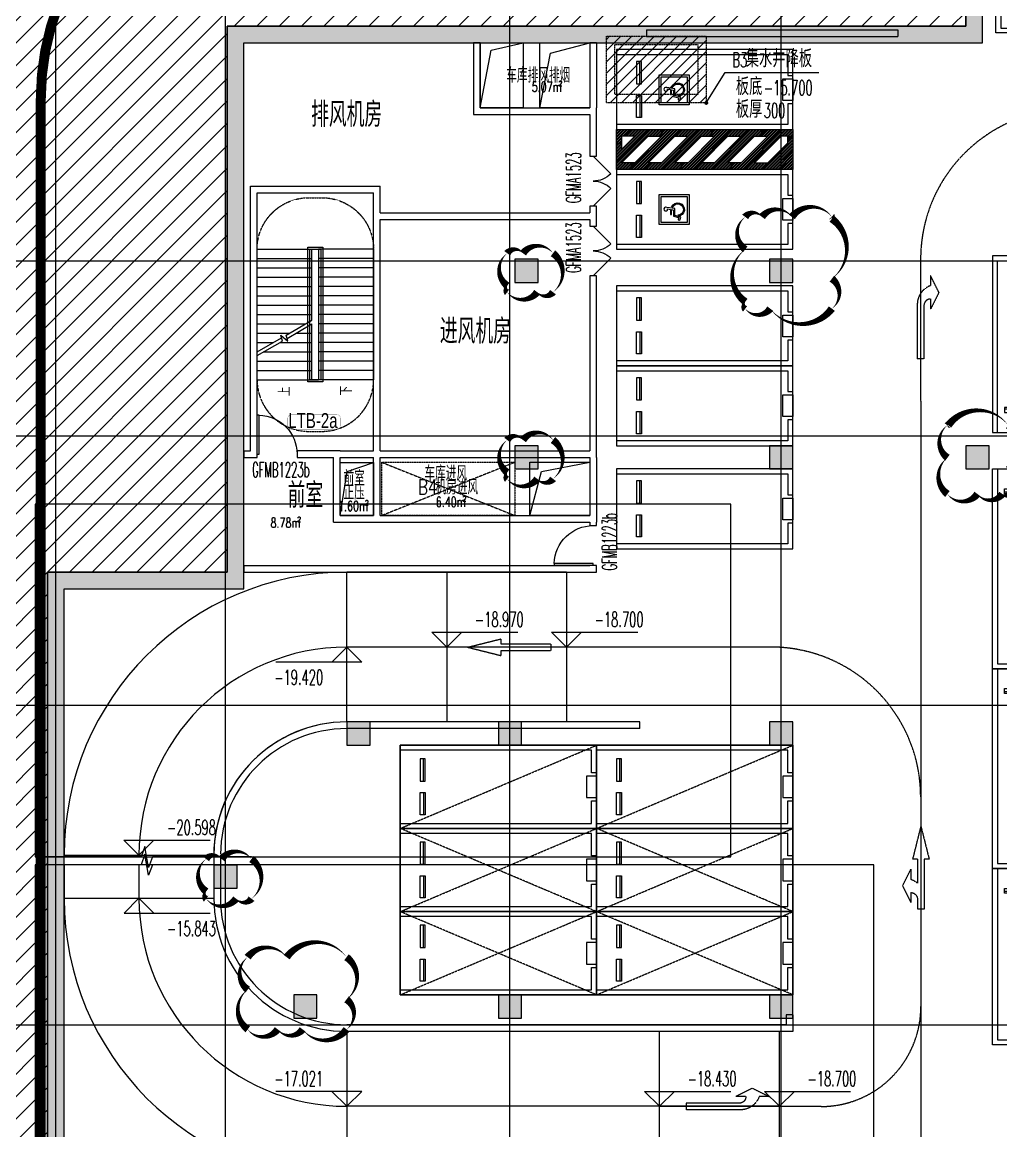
# Model space of a CAD drawing. Extents: x -12047294 to -5625356, y -1456591 to -622873.
# Drawn here: x -5810449 to -5781040, y -697359 to -664048 of the extents above; entities that cross this region are included whole.
import ezdxf
from ezdxf.xclip import XClip

# ---------------------------------------------------------------- set-up
doc = ezdxf.new("R2010")
doc.units = 0
doc.header["$LTSCALE"] = 10
doc.header["$MEASUREMENT"] = 0
doc.header["$XCLIPFRAME"] = 2
for name, pattern in [('__DASH', [0.35, 0.25, -0.1]), ('DASH', [0.35, 0.25, -0.1]), ('DASHDOT', [1, 0.5, -0.25, 0, -0.25]), ('DOTE', [2.42, 2, -0.2, 0.02, -0.2])]:
    doc.linetypes.add(name, pattern=pattern)
for name, color, linetype in [('A-15-PKNG-无障碍车位', 135, 'Continuous'), ('A-15-PKNG-普通车位', 162, 'Continuous'), ('A-15-PKNG-机械车位', 136, 'Continuous'), ('A-COLUMN', 10, 'Continuous'), ('A-COLUMNH', 252, 'Continuous'), ('A-DIMLEAD', 130, 'Continuous'), ('A-DIMSYMB', 3, 'Continuous'), ('A-DOORWIN', 151, 'Continuous'), ('A-HOLE', 30, 'Continuous'), ('A-Hole-up', 40, 'DASH'), ('A-STAIRS', 150, 'Continuous'), ('A-TEXTDOOR', 181, 'Continuous'), ('A-TextNum', 211, 'Continuous'), ('A-TextRoom', 7, 'Continuous'), ('A-TEXTROOM-AREA', 33, 'Continuous'), ('A-TEXTROOM-报建', 210, 'Continuous'), ('A-TK', 7, 'Continuous'), ('A-WALL', 2, 'Continuous'), ('A-吊板', 73, 'DASH'), ('A-车行线', 144, 'DASH'), ('A用地红线', 10, 'Continuous'), ('DIM_ELEV', 3, 'Continuous'), ('DOTE', 9, 'DOTE'), ('PUB_HATCH', 252, 'Continuous'), ('PUB_TEXT', 7, 'Continuous'), ('STAIR', 5, 'Continuous'), ('WALL-外', 1, 'Continuous')]:
    doc.layers.add(name, color=color, linetype=linetype)
doc.layers.add('A-本次修改', color=6, linetype='Continuous', plot=False)
doc.styles.add('_TCH_DIM', font='tjromans.shx', dxfattribs={"width": 0.8, "bigfont": 'tjhztxt.shx'})
doc.styles.add('_TCH_SPACE', font='tjromans.shx', dxfattribs={"height": 5, "bigfont": 'tjhztxt.shx'})
doc.styles.add('_TCH_WINDOW', font='tjromans.shx', dxfattribs={"width": 0.7, "height": 3.5, "bigfont": 'tjhztxt.shx'})
doc.styles.add('房间功能', font='tjromand.shx', dxfattribs={"width": 0.75, "bigfont": 'tjhts.shx'})
doc.styles.add('注解汉字', font='tjromans.shx', dxfattribs={"width": 0.75, "bigfont": 'tjhztxt.shx'})

# ---------------------------------------------------------------- blocks, each defined once
blk = doc.blocks.new('car-0')
for p, q in [((0, -5300, -100), (0, 0, -100)), ((0, 0, -100), (2400, 0, -100)), ((2400, 0, -100), (2400, -5300, -100)), ((150, 0, -100), (150, -5150, -100)), ((2250, -5150, -100), (2250, 0, -100)), ((360, -750, -100), (360, -600, -100)), ((360, -600, -100), (1025, -600, -100)), ((1025, -600, -100), (1025, -750, -100)), ((2041, -600, -100), (1376, -600, -100)), ((1376, -600, -100), (1376, -750, -100)), ((2041, -750, -100), (2041, -600, -100)), ((1025, -700, -100), (360, -700, -100)), ((1025, -750, -100), (360, -750, -100)), ((1376, -700, -100), (2041, -700, -100)), ((1376, -750, -100), (2041, -750, -100)), ((2400, -5300, -100), (0, -5300, -100)), ((150, -5150, -100), (775, -5150, -100)), ((775, -5150, -100), (775, -5300, -100)), ((875, -5000, -100), (875, -5300, -100)), ((1525, -5000, -100), (875, -5000, -100)), ((875, -5300, -100), (1525, -5300, -100)), ((1525, -5300, -100), (1525, -5000, -100)), ((1625, -5300, -100), (1625, -5150, -100)), ((1625, -5150, -100), (2250, -5150, -100))]:
    blk.add_line(p, q)
blk = doc.blocks.new('car-1')
at = {"layer": 'A-15-PKNG-普通车位'}
for p, q in [((5600, -1075, 0), (5600, -410, 0)), ((5600, -1425, 0), (5600, -2090, 0))]:
    blk.add_line(p, q, dxfattribs=at)
at = {"layer": 'A-15-PKNG-普通车位', "extrusion": (-7.83802e-08, 5e-16, 1)}
blk.add_lwpolyline([(6300, -2450), (300, -2450), (300, -50), (6300, -50)], close=True, dxfattribs=at)
at = {"layer": 'A-15-PKNG-普通车位', "extrusion": (-7.83802e-08, 5e-16, 1), "elevation": 0}
for points in [[(6300, -200), (450, -200), (450, -825), (300, -825)], [(300, -1675), (450, -1675), (450, -2300), (6300, -2300)]]:
    blk.add_lwpolyline(points, dxfattribs=at)
for points in [[(5550, -410), (5700, -410), (5700, -1075), (5550, -1075)], [(600, -925), (300, -925), (300, -1575), (600, -1575)], [(5550, -2090), (5700, -2090), (5700, -1425), (5550, -1425)]]:
    blk.add_lwpolyline(points, close=True, dxfattribs=at)
blk = doc.blocks.new('二层机械车库')
at = {"layer": 'A-15-PKNG-机械车位'}
for p, q in [((0, -100), (0, -7600)), ((0, -100), (5900, -100)), ((0, -2600), (0, -100)), ((5900, -100), (0, -100)), ((5750, -250), (0, -250)), ((5750, -925), (5750, -250)), ((5900, -100), (5900, -2600)), ((5900, -7600), (5900, -100)), ((750, -510), (600, -510)), ((600, -510), (600, -1175)), ((700, -1175), (700, -510)), ((750, -1175), (750, -510)), ((5900, -925), (5750, -925)), ((600, -1175), (750, -1175)), ((5900, -1025), (5600, -1025)), ((5600, -1025), (5600, -1675)), ((5900, -1675), (5900, -1025)), ((600, -2190), (600, -1525)), ((600, -1525), (750, -1525)), ((700, -1525), (700, -2190)), ((750, -1525), (750, -2190)), ((5600, -1675), (5900, -1675)), ((5750, -2450), (5750, -1775)), ((5750, -1775), (5900, -1775)), ((750, -2190), (600, -2190)), ((0, -2450), (5750, -2450)), ((0, -2600), (5900, -2600)), ((0, -5100), (0, -2600)), ((5900, -2600), (0, -2600)), ((5900, -2600), (5900, -5100)), ((5750, -2750), (0, -2750)), ((5750, -3425), (5750, -2750)), ((750, -3010), (600, -3010)), ((600, -3010), (600, -3675)), ((700, -3675), (700, -3010)), ((750, -3675), (750, -3010)), ((5900, -3525), (5600, -3525)), ((5600, -3525), (5600, -4175)), ((5900, -3425), (5750, -3425)), ((5900, -4175), (5900, -3525)), ((600, -3675), (750, -3675)), ((600, -4690), (600, -4025)), ((600, -4025), (750, -4025)), ((700, -4025), (700, -4690)), ((750, -4025), (750, -4690)), ((5600, -4175), (5900, -4175)), ((5750, -4950), (5750, -4275)), ((5750, -4275), (5900, -4275)), ((0, -4950), (5750, -4950)), ((750, -4690), (600, -4690)), ((0, -5100), (5900, -5100)), ((0, -7600), (0, -5100)), ((5900, -5100), (0, -5100)), ((5750, -5250), (0, -5250)), ((5750, -5925), (5750, -5250)), ((5900, -5100), (5900, -7600)), ((750, -5510), (600, -5510)), ((600, -5510), (600, -6175)), ((700, -6175), (700, -5510)), ((750, -6175), (750, -5510)), ((5900, -5925), (5750, -5925)), ((600, -6175), (750, -6175)), ((5900, -6025), (5600, -6025)), ((5600, -6025), (5600, -6675)), ((5900, -6675), (5900, -6025)), ((600, -7190), (600, -6525)), ((600, -6525), (750, -6525)), ((700, -6525), (700, -7190)), ((750, -6525), (750, -7190)), ((5600, -6675), (5900, -6675)), ((5750, -7450), (5750, -6775)), ((5750, -6775), (5900, -6775)), ((750, -7190), (600, -7190)), ((0, -7450), (5750, -7450)), ((0, -7600), (5900, -7600)), ((5900, -7600), (0, -7600))]:
    blk.add_line(p, q, dxfattribs=at)
at = {"layer": 'A-15-PKNG-机械车位', "linetype": 'DASH'}
for p, q in [((0, -2600), (5900, -100)), ((0, -5100), (5900, -2600)), ((5900, -5100), (0, -2600)), ((0, -7600), (5900, -5100)), ((5900, -7600), (0, -5100))]:
    blk.add_line(p, q, dxfattribs=at)
blk = doc.blocks.new('fDADQDQ4E545@#@#$$55')
at = {"layer": 'A-15-PKNG-无障碍车位'}
h = blk.add_hatch(dxfattribs=at)
h.set_pattern_fill('ANSI31', color=256, scale=500, angle=90, style=0)
h.set_pattern_definition([(135, (3958492.46, 760919.04), (-44.1941738, -44.1941738), [])])
h.paths.add_polyline_path([(-230052, 31250), (-231252, 31250), (-231252, 36550), (-230052, 36550)])
h.paths.add_polyline_path([(-230852, 36400), (-231052, 36400), (-231052, 36200), (-230252, 35400), (-230252, 35800)], flags=16)
h.paths.add_polyline_path([(-231052, 35800), (-231052, 35400), (-230252, 34600), (-230252, 35000)], flags=16)
h.paths.add_polyline_path([(-231052, 35000), (-231052, 34600), (-230252, 33800), (-230252, 34200)], flags=16)
h.paths.add_polyline_path([(-231052, 34200), (-231052, 33800), (-230252, 33000), (-230252, 33400)], flags=16)
h.paths.add_polyline_path([(-231052, 33400), (-231052, 33000), (-230252, 32200), (-230252, 32600)], flags=16)
h.paths.add_polyline_path([(-231052, 32600), (-231052, 32200), (-230252, 31400), (-230252, 31800)], flags=16)
h.paths.add_polyline_path([(-231052, 31800), (-231052, 31400), (-230652, 31400)], flags=16)
for p, q in [((-232898, 32535, -161), (-232898, 33435, -161)), ((-232898, 33435, -161), (-231998, 33435, -161)), ((-232838, 32595, -161), (-232838, 33375, -161)), ((-232838, 33375, -161), (-232058, 33375, -161)), ((-232058, 33375, -161), (-232058, 32595, -161)), ((-231998, 33435, -161), (-231998, 32535, -161)), ((-231998, 32535, -161), (-232898, 32535, -161)), ((-232058, 32595, -161), (-232838, 32595, -161)), ((-232627, 31950, -161), (-233292, 31950, -161)), ((-232277, 31950, -161), (-231612, 31950, -161))]:
    blk.add_line(p, q, dxfattribs=at)
at = {"layer": 'A-15-PKNG-无障碍车位', "elevation": -161}
for points in [[(-231252, 31250), (-231252, 36550), (-233652, 36550), (-233652, 31250)], [(-232777, 36250), (-232777, 36550), (-232127, 36550), (-232127, 36250)], [(-231252, 31250), (-231252, 36550), (-230052, 36550), (-230052, 31250)], [(-230252, 35400), (-230252, 35800), (-230852, 36400), (-231052, 36400), (-231052, 36200)], [(-231052, 35400), (-231052, 35800), (-230252, 35000), (-230252, 34600)], [(-231052, 34600), (-231052, 35000), (-230252, 34200), (-230252, 33800)], [(-231052, 33800), (-231052, 34200), (-230252, 33400), (-230252, 33000)], [(-231052, 33000), (-231052, 33400), (-230252, 32600), (-230252, 32200)], [(-231052, 32200), (-231052, 32600), (-230252, 31800), (-230252, 31400)], [(-233292, 32000), (-233292, 31850), (-232627, 31850), (-232627, 32000)], [(-231612, 32000), (-231612, 31850), (-232277, 31850), (-232277, 32000)], [(-231052, 31400), (-230652, 31400), (-231052, 31800)]]:
    blk.add_lwpolyline(points, close=True, dxfattribs=at)
for points in [[(-233502, 31250), (-233502, 36400), (-232877, 36400), (-232877, 36550)], [(-232027, 36550), (-232027, 36400), (-231402, 36400), (-231402, 31250)]]:
    blk.add_lwpolyline(points, dxfattribs=at)
for points in [[(-232532, 32907, -1.80081), (-232247, 33095, 1)], [(-232508, 32928, -1.909264), (-232276, 33090, 1)], [(-232510, 32761, 4.585953), (-232470, 32787), (-232452, 32875), (-232302, 32875), (-232302, 32904), (-232446, 32904), (-232433, 32963), (-232246, 32963), (-232208, 33114), (-232141, 33099), (-232126, 33158), (-232221, 33187), (-232273, 33002), (-232477, 33002), (-232510, 32761)]]:
    blk.add_lwpolyline(points, format="xyb", dxfattribs=at)
blk = doc.blocks.new('DIS_SYB')
for points in [[(-89, 469, -4.585953), (-31, 433), (-5, 306), (209, 306), (209, 265), (3, 265), (21, 181), (289, 181), (343, -35), (438, -14), (459, -97), (324, -139), (250, 125), (-42, 125), (-89, 469)], [(-120, 261, 1.80081), (287, -8, -1)], [(-87, 231, 1.909264), (246, 0, -1)]]:
    blk.add_lwpolyline(points, format="xyb")
blk = doc.blocks.new('Adaswqeq#$#q%%#$')
at = {"layer": 'A-15-PKNG-无障碍车位'}
h = blk.add_hatch(dxfattribs=at)
h.set_pattern_fill('ANSI31', color=256, scale=500, angle=90, style=0)
h.set_pattern_definition([(135, (3969305.96, 760919.04), (-44.1941738, -44.1941738), [])])
h.paths.add_polyline_path([(-219239, 31250), (-220439, 31250), (-220439, 36550), (-219239, 36550)])
h.paths.add_polyline_path([(-220039, 36400), (-220239, 36400), (-220239, 36200), (-219439, 35400), (-219439, 35800)], flags=16)
h.paths.add_polyline_path([(-220239, 35800), (-220239, 35400), (-219439, 34600), (-219439, 35000)], flags=16)
h.paths.add_polyline_path([(-220239, 35000), (-220239, 34600), (-219439, 33800), (-219439, 34200)], flags=16)
h.paths.add_polyline_path([(-220239, 34200), (-220239, 33800), (-219439, 33000), (-219439, 33400)], flags=16)
h.paths.add_polyline_path([(-220239, 33400), (-220239, 33000), (-219439, 32200), (-219439, 32600)], flags=16)
h.paths.add_polyline_path([(-220239, 32600), (-220239, 32200), (-219439, 31400), (-219439, 31800)], flags=16)
h.paths.add_polyline_path([(-220239, 31800), (-220239, 31400), (-219839, 31400)], flags=16)
for p, q in [((-218214, 31950, -161), (-218879, 31950, -161)), ((-217863, 31950, -161), (-217198, 31950, -161))]:
    blk.add_line(p, q, dxfattribs=at)
at = {"layer": 'A-15-PKNG-无障碍车位', "elevation": -161}
for points in [[(-220439, 31250), (-220439, 36550), (-219239, 36550), (-219239, 31250)], [(-219439, 35400), (-219439, 35800), (-220039, 36400), (-220239, 36400), (-220239, 36200)], [(-216839, 31250), (-216839, 36550), (-219239, 36550), (-219239, 31250)], [(-218364, 36250), (-218364, 36550), (-217714, 36550), (-217714, 36250)], [(-220239, 35400), (-220239, 35800), (-219439, 35000), (-219439, 34600)], [(-220239, 34600), (-220239, 35000), (-219439, 34200), (-219439, 33800)], [(-220239, 33800), (-220239, 34200), (-219439, 33400), (-219439, 33000)], [(-220239, 33000), (-220239, 33400), (-219439, 32600), (-219439, 32200)], [(-217584, 33435), (-217584, 32535), (-218484, 32535), (-218484, 33435)], [(-217644, 33375), (-217644, 32595), (-218424, 32595), (-218424, 33375)], [(-220239, 32200), (-220239, 32600), (-219439, 31800), (-219439, 31400)], [(-218879, 32000), (-218879, 31850), (-218214, 31850), (-218214, 32000)], [(-217198, 32000), (-217198, 31850), (-217863, 31850), (-217863, 32000)], [(-220239, 31400), (-219839, 31400), (-220239, 31800)]]:
    blk.add_lwpolyline(points, close=True, dxfattribs=at)
for points in [[(-219089, 31250), (-219089, 36400), (-218464, 36400), (-218464, 36550)], [(-217614, 36550), (-217614, 36400), (-216989, 36400), (-216989, 31250)]]:
    blk.add_lwpolyline(points, dxfattribs=at)
at = {"layer": 'A-15-PKNG-无障碍车位', "extrusion": (0, 0, -1), "xscale": 0.7, "yscale": 0.7, "zscale": -0.6999999999999998, "rotation": 179.9999999998423}
blk.add_blockref('DIS_SYB', (218034, 33090, 161), dxfattribs=at)
blk = doc.blocks.new('dFASDWA$Wfdf3')
at = {"layer": 'A-15-PKNG-无障碍车位', "rotation": 270}
for name, p in [('fDADQDQ4E545@#@#$$55', (2063861, -163152, 161)), ('Adaswqeq#$#q%%#$', (2063861, -152339, 161))]:
    blk.add_blockref(name, p, dxfattribs=at)
at = {"layer": 'A-15-PKNG-普通车位'}
for p in [(2106511, 76300, 100), (2106411, 45900, 100)]:
    blk.add_blockref('car-0', p, dxfattribs=at)
at = {"layer": 'A-15-PKNG-普通车位', "xscale": -1}
for p, rotation in [((2106411, 59000, 100), 180), ((2095111, 63400, 100), 90), ((2095111, 61000, 100), 90), ((2095111, 57900, 100), 90)]:
    blk.add_blockref('car-0', p, dxfattribs=dict(at, rotation=rotation))
at = {"layer": 'A-15-PKNG-普通车位', "rotation": 90}
for p in [(2106361, 51600, 0), (2106361, 45600, 0)]:
    blk.add_blockref('car-1', p, dxfattribs=at)
at = {"layer": 'A-15-PKNG-机械车位'}
for p in [(2088611, 49700), (2094511, 49700)]:
    blk.add_blockref('二层机械车库', p, dxfattribs=at)
blk = doc.blocks.new('retretw')
at = {"layer": 'A-STAIRS', "color": 253, "linetype": '__DASH', "elevation": -100}
blk.add_lwpolyline([(1658219, -156098), (1658669, -156098)], dxfattribs=at)
at = {"layer": 'A-STAIRS', "color": 253, "linetype": '__DASH'}
for centre, start, end in [((1658244, -154548, -100), 180, 270.0002), ((1658644, -154548, -100), 269.9998, 0)]:
    blk.add_arc(centre, 1550, start, end, dxfattribs=at)
blk = doc.blocks.new('A$C116F1000')
at = {"layer": 'A-DIMSYMB'}
for points in [[(-4060, 755, 0, 0, 0), (-3100, 755, 80, 0, 0), (-2800, 755, 0, 0, 0)], [(-4060, -1095, 0, 0, 0), (800, -1095, 0, 0, 0), (800, 755, 0, 0, 0), (-2220, 755, 80, 0, 0), (-2520, 755, 0, 0, 0)]]:
    blk.add_lwpolyline(points, format="xyseb", dxfattribs=at)
at = {"layer": 'A-STAIRS'}
for p, q in [((-3920, 1580), (-3194, 1580)), ((-3920, 1580), (-3920, -70)), ((-3640, 1580), (-3640, -70)), ((-3360, 1580), (-3360, -70)), ((-3194, 1580), (-2755, 819)), ((-3080, 1382), (-3080, -70)), ((-3079, 1580), (0, 1580)), ((-3079, 1580), (-2655, 846)), ((-2800, 1580), (-2800, 1097)), ((-2520, 1580), (-2520, 613)), ((-2240, 1580), (-2240, 128)), ((-1960, 1580), (-1960, -70)), ((-1680, 1580), (-1680, -70)), ((-1400, 1580), (-1400, -70)), ((-1120, 1580), (-1120, -70)), ((-840, 1580), (-840, -70)), ((-560, 1580), (-560, -70)), ((-280, 1580), (-280, -70)), ((0, 1580), (0, -70)), ((-2800, 897), (-2800, -70)), ((-2755, 819), (-2583, 866)), ((-2583, 866), (-2755, 660)), ((-2755, 660), (-2575, 708)), ((-2675, 681), (-2241, -70)), ((-2575, 708), (-2126, -70)), ((-2520, 413), (-2520, -70)), ((-3980, -400), (-3980, 60)), ((-3980, 60), (60, 60)), ((-3920, -340), (-3920, 0)), ((-3920, 0), (0, 0)), ((0, 0), (0, -340)), ((60, 60), (60, -400)), ((-3920, -70), (-3920, -270)), ((-3920, -70), (-2241, -70)), ((0, -270), (-3920, -270)), ((-3920, -1920), (-3920, -270)), ((-3640, -1920), (-3640, -270)), ((-3360, -1920), (-3360, -270)), ((-3080, -1920), (-3080, -270)), ((-2800, -1920), (-2800, -270)), ((-2520, -1920), (-2520, -270)), ((-2240, -1920), (-2240, -270)), ((-2126, -70), (0, -70)), ((-1960, -1920), (-1960, -270)), ((-1680, -1920), (-1680, -270)), ((-1400, -1920), (-1400, -270)), ((-1120, -1920), (-1120, -270)), ((-840, -1920), (-840, -270)), ((-560, -1920), (-560, -270)), ((-280, -1920), (-280, -270)), ((0, -1920), (0, -270)), ((60, -400), (-3980, -400)), ((0, -340), (-3920, -340)), ((0, -1920), (-3920, -1920))]:
    blk.add_line(p, q, dxfattribs=at)
at = {"layer": 'A-STAIRS', "rotation": 269.9999999972424}
blk.add_blockref('retretw', (150628, 1658274, 100), dxfattribs=at)
at = {"layer": 'A-STAIRS', "xscale": -1, "rotation": 90.00000000275763}
blk.add_blockref('retretw', (-154548, 1658274, 100), dxfattribs=at)
at = {"layer": 'A-TK', "style": '_TCH_DIM', "width": 0.8}
for s, p in [('上', (-4414, 580)), ('下', (-4392, -1270))]:
    blk.add_text(s, height=350, dxfattribs=at).set_placement(p)
blk = doc.blocks.new('fdfADQW$#fdF3R')
at = {"layer": 'A-COLUMNH'}
for points in [[(10143156, -2079809), (10143656, -2080309), (10143656, -2074709), (10143156, -2074209)], [(10120957, -2096209), (10121457, -2096709), (10121457, -2080309), (10120957, -2079809)], [(10120957, -2079809), (10121457, -2080309), (10143656, -2080309), (10143156, -2079809)], [(10115557, -2096209), (10116057, -2096709), (10121457, -2096709), (10120957, -2096209)]]:
    blk.add_hatch(color=256, dxfattribs=at).paths.add_polyline_path(points)
at = {"layer": 'PUB_HATCH'}
blk.add_hatch(color=256, dxfattribs=at).paths.add_polyline_path([(10115557, -2149009), (10116057, -2149009), (10116057, -2096709), (10115557, -2096209)])
at = {"layer": 'WALL-外'}
for p, q in [((10143156, -2079809), (10143156, -2074209)), ((10143656, -2080309), (10143656, -2074709)), ((10120957, -2096209), (10120957, -2079809)), ((10120957, -2079809), (10143156, -2079809)), ((10121457, -2096709), (10121457, -2080309)), ((10121457, -2080309), (10143656, -2080309)), ((10115557, -2149009), (10115557, -2096209)), ((10115557, -2096209), (10120957, -2096209)), ((10116057, -2149009), (10116057, -2096709)), ((10116057, -2096709), (10121457, -2096709))]:
    blk.add_line(p, q, dxfattribs=at)
blk = doc.blocks.new('fdfqr#qrfdf#$@##$44')
at = {"layer": 'DIM_ELEV'}
for p, q in [((1800624, -337412), (1800174, -336962)), ((1800174, -336962), (1802763, -336962)), ((1800624, -337412), (1801074, -336962)), ((1804224, -337412), (1803774, -336962)), ((1803774, -336962), (1806363, -336962)), ((1804224, -337412), (1804674, -336962)), ((1798623, -337413), (1798173, -337863)), ((1798623, -337413), (1799073, -337863)), ((1799073, -337863), (1796484, -337863)), ((1792374, -343663), (1791924, -343213)), ((1791924, -343213), (1794513, -343213)), ((1792374, -343663), (1792824, -343213)), ((1792374, -344962), (1791924, -345412)), ((1792374, -344962), (1792824, -345412)), ((1791924, -345412), (1794513, -345412)), ((1799073, -350762), (1796484, -350762)), ((1798623, -351212), (1798173, -350762)), ((1798623, -351212), (1799073, -350762)), ((1808019, -351212), (1807569, -350762)), ((1807569, -350762), (1810158, -350762)), ((1808019, -351212), (1808469, -350762)), ((1811619, -351212), (1811169, -350762)), ((1811169, -350762), (1813758, -350762)), ((1811619, -351212), (1812069, -350762))]:
    blk.add_line(p, q, dxfattribs=at)
at = {"layer": 'STAIR', "color": 6}
for p, q in [((1804223, -335162), (1798623, -335163)), ((1798623, -339663, 0), (1798623, -335163)), ((1800623, -335162), (1800624, -339662)), ((1804223, -335162), (1804224, -339662)), ((1804224, -337412), (1798623, -337413)), ((1804224, -339662), (1798623, -339663)), ((1790124, -343663), (1790124, -344962)), ((1790124, -343663, 0), (1794624, -343663, 0)), ((1792374, -343663), (1792374, -344962)), ((1794624, -343663), (1794624, -344962)), ((1790124, -344962, 0), (1794624, -344962, 0)), ((1798623, -348962, 0), (1798623, -353462, 0)), ((1811619, -348962, 0), (1798623, -348962, 0)), ((1808018, -353462, 0), (1808019, -348962, 0)), ((1811618, -353462, 0), (1811619, -348962, 0)), ((1811619, -351212, 0), (1798623, -351212, 0)), ((1811618, -353462, 0), (1798623, -353462, 0))]:
    blk.add_line(p, q, dxfattribs=at)
for centre, radius, start, end in [((1798624, -343663, 0), 8500, 90.0013, 180.0013), ((1798624, -343663, 0), 6250, 90.0013, 180.0013), ((1798624, -343663, 0), 4000, 90.0013, 180.0013), ((1798624, -344962, 0), 8500, 179.9987, 269.9987), ((1798624, -344962, 0), 6250, 179.9987, 269.9987), ((1798624, -344962, 0), 4000, 179.9987, 269.9987)]:
    blk.add_arc(centre, radius, start, end, dxfattribs=at)
at = {"layer": 'PUB_TEXT', "style": '_TCH_DIM', "width": 0.564706}
for s, p in [('-14.170', (1801467, -336805)), ('-13.900', (1805067, -336805)), ('-14.470', (1796439, -338545)), ('-15.648', (1793217, -343055)), ('-15.843', (1793217, -346095)), ('-17.021', (1796439, -350605)), ('-18.430', (1808862, -350605)), ('-18.700', (1812462, -350605))]:
    blk.add_text(s, height=446.2, dxfattribs=at).set_placement(p)
blk = doc.blocks.new('fsafsadffffffffff4W6')
at = {"layer": 'DIM_ELEV'}
for p, q in [((-5333243, -682824), (-5333693, -682374)), ((-5333693, -682374), (-5331104, -682374)), ((-5333243, -682824), (-5332793, -682374)), ((-5329643, -682823), (-5330093, -682373)), ((-5330093, -682373), (-5327504, -682373)), ((-5329643, -682823), (-5329193, -682373)), ((-5336243, -682824), (-5336693, -683274)), ((-5336243, -682824), (-5335793, -683274)), ((-5335793, -683274), (-5338382, -683274)), ((-5342493, -689074), (-5342943, -688624)), ((-5342943, -688624), (-5340354, -688624)), ((-5342493, -689074), (-5342043, -688624)), ((-5342493, -690374), (-5342943, -690824)), ((-5342493, -690374), (-5342043, -690824)), ((-5342943, -690824), (-5340354, -690824)), ((-5335793, -696174), (-5338382, -696174)), ((-5336243, -696624), (-5336693, -696174)), ((-5336243, -696624), (-5335793, -696174)), ((-5333853, -696624), (-5334303, -696174)), ((-5334303, -696174), (-5331714, -696174)), ((-5333853, -696624), (-5333403, -696174)), ((-5330253, -696624), (-5330703, -696174)), ((-5330703, -696174), (-5328114, -696174)), ((-5330253, -696624), (-5329803, -696174))]:
    blk.add_line(p, q, dxfattribs=at)
at = {"layer": 'STAIR', "color": 6}
for p, q in [((-5329643, -680574, 0), (-5336243, -680574, 0)), ((-5336243, -685074, 0), (-5336243, -680574, 0)), ((-5333243, -680574, 0), (-5333243, -685074, 0)), ((-5329643, -680574, 0), (-5329643, -685074, 0)), ((-5329643, -682824, 0), (-5336243, -682824, 0)), ((-5329643, -685074, 0), (-5336243, -685074, 0)), ((-5344743, -689074, 0), (-5344743, -690374, 0)), ((-5344743, -689074, 0), (-5340243, -689074, 0)), ((-5342493, -689074, 0), (-5342493, -690374, 0)), ((-5340243, -689074, 0), (-5340243, -690374, 0)), ((-5344743, -690374, 0), (-5340243, -690374, 0)), ((-5344743, -690374, 0), (-5340243, -690374, 0)), ((-5330253, -694374, 0), (-5336243, -694374, 0)), ((-5336243, -694374, 0), (-5336243, -698874, 0)), ((-5333853, -698874, 0), (-5333853, -694374, 0)), ((-5330253, -698874, 0), (-5330253, -694374, 0)), ((-5330253, -696624, 0), (-5336243, -696624, 0)), ((-5330253, -698874, 0), (-5336243, -698874, 0))]:
    blk.add_line(p, q, dxfattribs=at)
for centre, radius, start, end in [((-5336243, -689074, 0), 8500, 90.0013, 180.0013), ((-5336243, -689074, 0), 6250, 90.0013, 180.0013), ((-5336243, -689074, 0), 4000, 90.0013, 180.0013), ((-5336243, -690374, 0), 8500, 179.9987, 269.9987), ((-5336243, -690374, 0), 6250, 179.9987, 269.9987), ((-5336243, -690374, 0), 4000, 179.9987, 269.9987)]:
    blk.add_arc(centre, radius, start, end, dxfattribs=at)
at = {"layer": 'PUB_TEXT', "style": '_TCH_DIM', "width": 0.564706}
for s, p in [('-18.970', (-5332399, -682216)), ('-18.700', (-5328799, -682216)), ('-19.420', (-5338427, -683956)), ('-20.598', (-5341649, -688466)), ('-20.793', (-5341649, -691506)), ('-21.972', (-5338427, -696016)), ('-22.330', (-5333009, -696016)), ('-22.600', (-5329409, -696017))]:
    blk.add_text(s, height=446.2, dxfattribs=at).set_placement(p)
blk = doc.blocks.new('A$C55541BB0')
at = {"layer": 'A-车行线', "ltscale": 2}
for p, q in [((667, 4167), (667, 3667)), ((667, 3000), (667, 2500)), ((0, 2724), (0, 0)), ((333, 2667), (333, 0)), ((333, 0), (0, 0))]:
    blk.add_line(p, q, dxfattribs=at)
for points in [[(1083, 3333), (667, 4167)], [(1083, 3333), (667, 2500)]]:
    blk.add_lwpolyline(points, dxfattribs=at)
for centre, radius, start in [((1000, 2724), 1000, 109.4712), ((667, 2667), 333, 90)]:
    blk.add_arc(centre, radius, start, 180, dxfattribs=at)
blk = doc.blocks.new('A$C08C4793D')
at = {"layer": 'A-车行线', "ltscale": 2}
for p, q in [((0, 2500), (250, 2500)), ((250, 2500), (250, 0)), ((583, 2500), (833, 2500)), ((583, 2500), (583, 0)), ((250, 0), (583, 0))]:
    blk.add_line(p, q, dxfattribs=at)
for points in [[(417, 4167), (0, 2500)], [(417, 4167), (833, 2500)]]:
    blk.add_lwpolyline(points, dxfattribs=at)
blk = doc.blocks.new('A$C6AFA6792')
at = {"layer": 'A-车行线', "ltscale": 2}
for p, q in [((0, 2500), (250, 2500)), ((250, 2500), (250, 0)), ((583, 2500), (833, 2500)), ((583, 2500), (583, 1303)), ((917, 2000), (917, 1500)), ((917, 833), (917, 333)), ((583, 500), (583, 0)), ((250, 0), (583, 0))]:
    blk.add_line(p, q, dxfattribs=at)
for points in [[(417, 4167), (0, 2500)], [(417, 4167), (833, 2500)], [(1333, 1167), (917, 2000)], [(1333, 1167), (917, 333)]]:
    blk.add_lwpolyline(points, dxfattribs=at)
for centre, radius, start, end in [((1250, 557), 1000, 109.4712, 131.8103), ((917, 500), 333, 90, 180)]:
    blk.add_arc(centre, radius, start, end, dxfattribs=at)
blk = doc.blocks.new('dASDASEWQ%$555443')
at = {"layer": 'A-车行线', "ltscale": 5}
for p, q in [((2374437, 64204), (2374457, 9749)), ((2369939, 52549, 0), (2360198, 52550, 0)), ((2371445, 38745), (2366593, 38745))]:
    blk.add_line(p, q, dxfattribs=at)
for centre, radius, start, end in [((2378937, 64204), 4500, 90, 180), ((2369939, 48049, 0), 4500, 359.9738, 90), ((2371445, 41745, 0), 3000, 269.9994, 0.0217)]:
    blk.add_arc(centre, radius, start, end, dxfattribs=at)
at = {"layer": 'A-车行线', "extrusion": (0, 0, -1)}
for name, p, xscale, yscale, zscale, rotation in [('A$C55541BB0', (-2374337, 61208), -0.6000051700102639, 0.6000051700102635, -0.6000051700102639, 359.9999999999999), ('A$C08C4793D', (-2363325, 52795, 0), 0.6000060000660608, 0.6000060000660608, -0.6000060000660608, 270), ('A$C55541BB0', (-2367387, 38645), 0.6000051700102623, 0.6000051700102623, -0.6000051700102623, 90)]:
    blk.add_blockref(name, p, dxfattribs=dict(at, xscale=xscale, yscale=yscale, zscale=zscale, rotation=rotation))
at = {"layer": 'A-车行线', "extrusion": (0, 0, -1), "xscale": 0.6000060000587865, "yscale": 0.6000060000587865, "zscale": -0.6000060000587866}
blk.add_blockref('A$C6AFA6792', (-2374694, 44673), dxfattribs=at)
blk = doc.blocks.new('_FZH')
blk.add_lwpolyline([(-0.5, -0.5), (0.5, -0.5), (0.5, 0.5), (-0.5, 0.5)], close=True)
at = {"layer": 'PUB_HATCH'}
blk.add_solid([(-0.5, -0.5), (0.5, -0.5), (-0.5, 0.5), (0.5, 0.5)], dxfattribs=at)
blk = doc.blocks.new('fADQE435Q354')
at = {"layer": 'A-本次修改', "color": 7}
blk.add_lwpolyline([(-5541193, -689192, 0, 225, 0.5), (-5541193, -690167, 0, 225, 0.5), (-5541193, -690384, 0, 225, 0.5), (-5540293, -690384, 0, 225, 0.5), (-5539831, -690384, 0, 225, 0.5), (-5539831, -689192, 0, 225, 0.5), (-5540731, -689192, 0, 225, 0.5)], format="xyseb", close=True, dxfattribs=at)
at = {"layer": 'A-COLUMN', "xscale": 699.9999996526167, "yscale": 699.9999981579604, "zscale": 699.9999981579604, "rotation": 4.3165119e-09}
blk.add_blockref('_FZH', (-5540612, -689723, 0), dxfattribs=at)
blk = doc.blocks.new('$DorLib2D$00000001')
for p, q in [((0.45, 0.975), (0.5, 0.975)), ((0.45, 0), (0.45, 0.975)), ((0.5, 0), (0.5, 0.975)), ((0.5, 0), (0.45, 0))]:
    blk.add_line(p, q)
at = {"lineweight": 13}
blk.add_arc((0.475, 0), 0.975, 91.4693, 180, dxfattribs=at)
blk = doc.blocks.new('$DorLib2D$00000116')
at = {"color": 0}
for p, q in [((-0.5, 0), (-0.146, 0.354)), ((0.5, 0), (0.146, 0.354))]:
    blk.add_line(p, q, dxfattribs=at)
for centre, start, end in [((-0.5, 0), 0, 45), ((0.5, 0), 135, 180)]:
    blk.add_arc(centre, 0.5, start, end, dxfattribs=at)

msp = doc.modelspace()

# ---------------------------------------------------------------- hatches: boundary and pattern name
at = {"layer": 'A-TEXTROOM-报建'}
h = msp.add_hatch(dxfattribs=at)
h.set_pattern_fill('ANSI31', color=156, scale=300)
h.set_pattern_definition([(45, (6459.6, 7e-09), (-336.759605, 336.759605), [])])
edge = h.paths.add_edge_path(flags=16)
edge.add_arc((-5789890.1, -733372.9), 19800.3, 180.00002, 210.33182)
edge.add_line((-5806980, -743372.1), (-5798690.9, -743375))
edge.add_arc((-5798679.1, -768354), 24979, 71.82959, 90.02715, ccw=False)
edge.add_arc((-5798679.1, -768354), 24979, 46.40636, 71.82959, ccw=False)
edge.add_arc((-5761511.4, -729209.4), 29000, 226.55073, 235.72344)
edge.add_line((-5777843.9, -753173), (-5734626.5, -753172.4))
edge.add_line((-5734626.5, -753172.4), (-5734626.6, -742573))
edge.add_line((-5734626.6, -742573), (-5724090.3, -742573.2))
edge.add_line((-5724090.3, -742573.2), (-5724090.3, -706873))
edge.add_line((-5724090.3, -706873), (-5715090.4, -706873))
edge.add_line((-5715090.4, -706873), (-5715090.4, -697848.9))
edge.add_arc((-5806750.6, -701974.8), 91753, 2.577338, 4.963321)
edge.add_arc((-5757072.8, -697881.8), 41908, 5.26452, 17.9861)
edge.add_arc((-5817479.3, -718426.1), 105710, 18.467251, 21.437185)
edge.add_arc((-5747882, -689052.2), 30252, 17.82622, 40.55905)
edge.add_arc((-5746701.1, -686704.3), 27846.7, 38.4683, 72.82075)
edge.add_arc((-5793741.7, -821555.8), 170652.4, 71.1042, 72.756978)
edge.add_line((-5743156, -658573.2), (-5782091.3, -658573.2))
edge.add_line((-5782091.3, -658573.2), (-5782091.3, -664172.9))
edge.add_line((-5782091.3, -664172.9), (-5804290.4, -664172.9))
edge.add_line((-5804290.4, -664172.9), (-5804290.4, -680572.8))
edge.add_line((-5804290.4, -680572.8), (-5809690.4, -680572.8))
edge.add_line((-5809690.4, -680572.8), (-5809690.4, -733372.9))
h.paths.add_polyline_path([(-5821993.3, -644043.7), (-5678940.3, -644043.7), (-5678940.3, -767193.7), (-5821993.3, -767193.7)])
at = {"layer": 'A-吊板'}
h = msp.add_hatch(dxfattribs=at)
h.set_pattern_fill('ANSI31', color=256, scale=150)
h.set_pattern_definition([(45, (-533914.12, 4e-09), (-168.379802, 168.379802), [])])
h.paths.add_polyline_path([(-5789890.9, -666472.9), (-5792890.9, -666472.9), (-5792890.9, -664472.9), (-5789890.9, -664472.9)])

# ---------------------------------------------------------------- linework, layer by layer
at = {"layer": 'A-DIMLEAD'}
for p, q in [((-5789890.9, -666472.9), (-5789322.3, -665559)), ((-5789322.3, -665559), (-5786511.8, -665559))]:
    msp.add_line(p, q, dxfattribs=at)
at = {"layer": 'A-DIMLEAD', "const_width": 60}
msp.add_lwpolyline([(-5789906.7, -666498.3, 1), (-5789875, -666447.4, 1)], format="xyb", close=True, dxfattribs=at)
at = {"layer": 'A-DIMSYMB'}
for points in [[(-5803556.3, -689131.7), (-5806537.6, -689131.7), (-5806652.2, -689446.7), (-5806763.3, -688816.7), (-5806875.1, -689131.7), (-5809856.4, -689131.7)], [(-5803556.3, -689363.2), (-5806537.6, -689363.2), (-5806652.2, -689678.2), (-5806763.3, -689048.2), (-5806875.1, -689363.2), (-5809856.4, -689363.2)]]:
    msp.add_lwpolyline(points, dxfattribs=at)
at = {"layer": 'A-HOLE'}
for points in [[(-5796689.7, -664673.4), (-5795389.7, -664673.4), (-5795389.7, -666623.4), (-5796689.7, -666623.4)], [(-5794889.7, -664673.4), (-5793389.9, -664673.4), (-5793389.9, -666623.4), (-5794889.7, -666623.4)], [(-5800889.7, -677273.6), (-5799889.7, -677273.6), (-5799889.7, -678873.6), (-5800889.7, -678873.6)], [(-5795189.7, -677273.4), (-5793389.6, -677273.4), (-5793389.6, -678873.5), (-5795189.7, -678873.5)]]:
    msp.add_lwpolyline(points, close=True, dxfattribs=at)
for points in [[(-5796689.7, -666623.4), (-5796352.2, -664888.2), (-5795389.7, -664673.4)], [(-5794889.7, -666623.4), (-5794571.7, -664978.1), (-5793389.9, -664673.4)], [(-5800889.7, -678873.6), (-5800679.4, -677548.1), (-5799889.7, -677273.6)], [(-5795189.7, -678873.4), (-5794843.1, -677548), (-5793389.6, -677273.4)]]:
    msp.add_lwpolyline(points, dxfattribs=at)
at = {"layer": 'A-Hole-up'}
for p, q in [((-5799639.7, -677273.4), (-5795639.7, -678873.4)), ((-5795639.7, -677273.4), (-5799639.7, -678873.4))]:
    msp.add_line(p, q, dxfattribs=at)
msp.add_lwpolyline([(-5799639.7, -677273.4), (-5795639.7, -677273.4), (-5795639.7, -678873.4), (-5799639.7, -678873.4)], close=True, dxfattribs=at)
at = {"layer": 'A-TextNum', "const_width": 5}
msp.add_lwpolyline([(-5802342, -675836), (-5801007.4, -675836, -0.4142136), (-5800872.4, -675971), (-5800872.4, -676163.7, -0.4142136), (-5801007.4, -676298.7), (-5802342, -676298.7, -0.4142136), (-5802477, -676163.7), (-5802477, -675971, -0.4142136)], format="xyb", close=True, dxfattribs=at)
at = {"layer": 'A-TEXTROOM-报建', "color": 156}
msp.add_lwpolyline([(-5809690.4, -733372.9, 0.1331257), (-5806980, -743372.1), (-5798690.9, -743375, -0.0795691), (-5790889.5, -744620.6, -0.111387), (-5781455.1, -750263, 0.0400449), (-5777843.9, -753173), (-5734626.5, -753172.4), (-5734626.6, -742573), (-5724090.3, -742573.2), (-5724090.3, -706873), (-5715090.4, -706873), (-5715090.4, -697848.9, 0.0104112), (-5715341.6, -694036.5, 0.0555655), (-5717212.8, -684941.1, 0.0129595), (-5719082.4, -679791.1, 0.0995173), (-5724898.4, -669381.4, 0.1510236), (-5738476.2, -660100, 0.0072117), (-5743156, -658573.2), (-5782091.3, -658573.2), (-5782091.3, -664172.9), (-5804290.4, -664172.9), (-5804290.4, -680572.8), (-5809690.4, -680572.8)], format="xyb", close=True, dxfattribs=at)
at = {"layer": 'A-WALL'}
for p, q in [((-5791689.7, -664274.2), (-5784139.6, -664274)), ((-5791689.7, -664274.2), (-5791689.7, -664474.2)), ((-5791689.7, -664474.2), (-5784139.6, -664474)), ((-5784139.6, -664274), (-5784139.6, -664474)), ((-5796889.7, -664666.7), (-5796889.7, -666823.5)), ((-5796689.7, -664666.7), (-5796889.7, -664666.7)), ((-5796689.7, -664666.7), (-5796689.7, -666623.4)), ((-5793389.9, -664672.9), (-5793389.8, -666622.6)), ((-5793189.9, -664672.9), (-5793389.9, -664672.9)), ((-5793189.9, -664672.9), (-5793189.8, -666622.6)), ((-5796889.7, -666823.5), (-5793389.8, -666822.6)), ((-5796689.7, -666623.4), (-5793389.8, -666622.6)), ((-5793389.8, -666822.6), (-5793389.8, -668073.5)), ((-5793189.8, -668073.5), (-5793189.8, -666622.6)), ((-5793389.8, -668073.5), (-5793189.8, -668073.5)), ((-5803589.7, -668973.6), (-5799690.3, -668973.5)), ((-5803589.7, -676923.4), (-5803589.7, -668973.6)), ((-5803389.7, -669173.6), (-5799890.3, -669173.5)), ((-5803389.7, -676923.4), (-5803389.7, -669173.6)), ((-5799890.3, -669973.5), (-5799890.3, -669173.5)), ((-5799690.3, -669773.5), (-5799690.3, -668973.5)), ((-5799690.3, -669773.5), (-5793389.8, -669773.5)), ((-5793189.8, -669573.5), (-5793389.8, -669573.5)), ((-5793389.8, -669573.5), (-5793389.8, -669773.5)), ((-5793189.8, -669973.5), (-5793189.8, -669573.5)), ((-5799889.8, -676923.4), (-5799890.3, -669973.5)), ((-5799689.8, -676923.4), (-5799690.3, -669973.5)), ((-5799690.3, -669973.5), (-5793389.8, -669973.5)), ((-5793389.8, -669973.5), (-5793389.8, -670173.5)), ((-5793389.8, -670173.5), (-5793189.8, -670173.5)), ((-5793189.8, -670173.5), (-5793189.8, -669973.5)), ((-5793189.7, -671673.5), (-5793389.7, -671673.5)), ((-5793389.7, -671673.5), (-5793389.6, -676923.3)), ((-5793189.6, -677123.3), (-5793189.7, -671673.5)), ((-5803790.4, -676923.4), (-5803589.7, -676923.4)), ((-5803790.4, -676923.4), (-5803790.4, -677123.4)), ((-5803790.4, -677123.4), (-5803389.7, -677123.4)), ((-5803389.7, -677123.4), (-5803389.7, -676923.4)), ((-5800889.7, -676923.4), (-5802189.7, -676923.4)), ((-5802189.7, -676923.4), (-5802189.7, -677123.4)), ((-5802189.7, -677123.4), (-5801089.7, -677123.4)), ((-5801089.7, -679073.6), (-5801089.7, -677123.4)), ((-5800889.7, -676923.4), (-5799889.8, -676923.4)), ((-5800889.7, -678873.6), (-5800889.7, -677123.4)), ((-5800889.7, -677123.4), (-5799889.8, -677123.4)), ((-5799889.7, -678873.6), (-5799889.8, -677123.4)), ((-5799689.8, -676923.4), (-5793389.6, -676923.3)), ((-5799689.8, -677123.4), (-5793389.6, -677123.3)), ((-5799689.7, -678873.6), (-5799689.8, -677123.4)), ((-5793389.6, -677123.3), (-5793389.6, -678873.5)), ((-5793189.6, -677123.3), (-5793189.6, -679073.5)), ((-5800889.7, -678873.6), (-5799889.7, -678873.6)), ((-5799689.7, -678873.6), (-5793389.6, -678873.5)), ((-5801089.7, -679073.6), (-5799689.7, -679073.6)), ((-5799689.7, -679073.6), (-5793389.6, -679073.5)), ((-5793389.6, -679073.5), (-5793389.6, -679173.5)), ((-5793389.6, -679173.5), (-5793189.6, -679173.5)), ((-5793189.6, -679173.5), (-5793189.6, -679073.5)), ((-5803790.4, -680373.6), (-5793389.5, -680373.6)), ((-5803790.4, -680373.6), (-5803790.4, -680573.6)), ((-5793189.5, -680373.5), (-5793389.5, -680373.5)), ((-5793389.5, -680373.5), (-5793389.5, -680373.6)), ((-5793189.5, -680573.6), (-5793189.5, -680373.5)), ((-5803790.4, -680573.6), (-5793189.5, -680573.6)), ((-5791889.7, -685073.5), (-5800689.7, -685073.6)), ((-5791889.7, -685273.5), (-5791889.7, -685073.5)), ((-5791889.7, -685273.5), (-5800689.7, -685273.6)), ((-5804689.6, -689098.6), (-5804689.6, -690373.5)), ((-5804489.6, -689098), (-5804489.6, -690373.5)), ((-5787489.7, -693873.4), (-5787489.7, -694173.4)), ((-5787289.7, -693873.4), (-5787489.7, -693873.4)), ((-5787289.7, -693873.4), (-5787289.7, -694373.4)), ((-5787489.7, -694173.4), (-5800689.7, -694173.4)), ((-5787289.7, -694373.4), (-5800689.7, -694373.4))]:
    msp.add_line(p, q, dxfattribs=at)
for centre, radius, start, end in [((-5800689.7, -689073.6), 4000, 90.00014, 179.64146), ((-5800689.7, -689073.6), 3800, 90.00014, 179.63215), ((-5800689.7, -690373.5), 3999.9, 180, 269.9999), ((-5800689.7, -690373.5), 3799.9, 180, 269.9999)]:
    msp.add_arc(centre, radius, start, end, dxfattribs=at)
at = {"layer": 'A-吊板', "elevation": -100}
for points in [[(-5789890.9, -666472.9), (-5792890.9, -666472.9), (-5792890.9, -664472.9), (-5789890.9, -664472.9)], [(-5790140.9, -666222.9), (-5792640.9, -666222.9), (-5792640.9, -664722.9), (-5790140.9, -664722.9)]]:
    msp.add_lwpolyline(points, close=True, dxfattribs=at)
at = {"layer": 'A-本次修改', "color": 7}
msp.add_lwpolyline([(-5788720, -669899.2, 0, 225, 0.5), (-5788720, -670874.2, 0, 225, 0.5), (-5788720, -672449.2, 0, 225, 0.5), (-5788720, -672656, 0, 225, 0.5), (-5787970, -672656, 0, 225, 0.5), (-5786117.6, -672656, 0, 225, 0.5), (-5786117.6, -671756, 0, 225, 0.5), (-5786117.6, -669956, 0, 225, 0.5), (-5786117.6, -669899.2, 0, 225, 0.5), (-5787317.6, -669899.2, 0, 225, 0.5), (-5788217.6, -669899.2, 0, 225, 0.5)], format="xyseb", close=True, dxfattribs=at)
at = {"layer": 'A-本次修改', "color": 2}
for points in [[(-5795872.2, -670991.8, 0, 225, 0.5), (-5795872.2, -671966.8, 0, 225, 0.5), (-5795872.2, -672159.4, 0, 225, 0.5), (-5794972.2, -672159.4, 0, 225, 0.5), (-5794498.1, -672159.4, 0, 225, 0.5), (-5794498.1, -670991.8, 0, 225, 0.5), (-5795398.1, -670991.8, 0, 225, 0.5)], [(-5782644, -676161, 0, 225, 0.5), (-5782644, -677136, 0, 225, 0.5), (-5782644, -678225, 0, 225, 0.5), (-5781744, -678225, 0, 225, 0.5), (-5780994, -678225, 0, 225, 0.5), (-5780818.5, -678225, 0, 225, 0.5), (-5780818.5, -677325, 0, 225, 0.5), (-5780818.5, -676161, 0, 225, 0.5), (-5782618.5, -676161, 0, 225, 0.5)], [(-5795872.2, -676602.3, 0, 225, 0.5), (-5795872.2, -677577.3, 0, 225, 0.5), (-5795872.2, -677769.9, 0, 225, 0.5), (-5794972.2, -677769.9, 0, 225, 0.5), (-5794498.1, -677769.9, 0, 225, 0.5), (-5794498.1, -676602.3, 0, 225, 0.5), (-5795398.1, -676602.3, 0, 225, 0.5)]]:
    msp.add_lwpolyline(points, format="xyseb", close=True, dxfattribs=at)
at = {"layer": 'A-本次修改'}
msp.add_lwpolyline([(-5803671.3, -692141.9, 0, 225, 0.5), (-5803671.3, -693116.9, 0, 225, 0.5), (-5803671.3, -694310.7, 0, 225, 0.5), (-5802771.3, -694310.7, 0, 225, 0.5), (-5802021.3, -694310.7, 0, 225, 0.5), (-5800701.7, -694310.7, 0, 225, 0.5), (-5800701.7, -693410.7, 0, 225, 0.5), (-5800701.7, -692141.9, 0, 225, 0.5), (-5802501.7, -692141.9, 0, 225, 0.5)], format="xyseb", close=True, dxfattribs=at)
at = {"layer": 'A用地红线', "color": 14, "linetype": 'DASHDOT', "ltscale": 3, "const_width": 300, "elevation": -100}
msp.add_lwpolyline([(-5809890.3, -666374.4, -0.4142685), (-5801889.6, -658373.6), (-5734890.4, -658373.6, -0.4142223), (-5714889.7, -678373.5), (-5714890.4, -745373.9, -0.3336182), (-5720657.7, -753056.7, -0.0708226), (-5722890.3, -753373.6), (-5789889.5, -753373.5, -0.4142223), (-5809890.3, -733373.7), (-5809890.3, -666373.6)], format="xyb", close=True, dxfattribs=at)
at = {"layer": 'DOTE'}
for p, q in [((-5809439.7, -756373.6), (-5809439.7, -655372.8)), ((-5804339.7, -756373.6), (-5804339.7, -655372.8)), ((-5795789.7, -756373.6), (-5795789.7, -655372.8)), ((-5787639.7, -756373.6), (-5787639.7, -655372.8)), ((-5812892.3, -671223.4), (-5711892.7, -671223.4))]:
    msp.add_line(p, q, dxfattribs=at)
at = {"layer": 'DOTE', "linetype": 'DOTE'}
for p, q in [((-5812892.3, -676473.4), (-5711892.7, -676473.4)), ((-5812892.3, -684573.4), (-5711892.7, -684573.4)), ((-5812892.3, -694173.4), (-5711892.7, -694173.4))]:
    msp.add_line(p, q, dxfattribs=at)

# ---------------------------------------------------------------- block references
msp.add_blockref('fdfADQW$#fdF3R', (-15925247.5, 1415636.1, -100))
at = {"rotation": 90}
msp.add_blockref('A$C116F1000', (-5801809.7, -670873.4), dxfattribs=at)
ref = msp.add_blockref('fsafsadffffffffff4W6', (-464446.9, 0))
XClip(ref).set_block_clipping_path([(-5345609.4784137784, -689131.6142548216), (-5324710.0817520563, -678530.0644482553)])
ref = msp.add_blockref('fdfqr#qrfdf#$@##$44', (-7599313.1, -345411.1, 0))
XClip(ref).set_block_clipping_path([(1789256.7710448196, -367647.1052090232), (1814455.2588297036, -343952.0473912206)])
at = {"layer": 'A-15-PKNG-普通车位'}
msp.add_blockref('dFASDWA$Wfdf3', (-7887700.3, -735373.4), dxfattribs=at)
at = {"layer": 'A-COLUMN'}
for p, xscale, yscale, zscale in [((-5795289.7, -671523.4), 700, 700, 700), ((-5787639.7, -671523.4), 700, 700, 700), ((-5795289.7, -677123.4), 700, 700, 700), ((-5787639.7, -677123.4), 700, 700, 700), ((-5781739.7, -677123.4, 0), 700, 700, 700), ((-5800339.7, -685423.4), 699.9999996526167, 699.9999981579604, 699.9999981579604), ((-5795789.7, -685423.4), 700, 700, 700), ((-5787639.7, -685423.4), 700, 700, 700), ((-5801939.7, -693623.4), 700, 700, 700), ((-5795789.7, -693623.4), 700, 700, 700), ((-5787639.7, -693623.4), 700, 700, 700)]:
    msp.add_blockref('_FZH', p, dxfattribs=dict(at, xscale=xscale, yscale=yscale, zscale=zscale))
at = {"layer": 'A-DOORWIN'}
ref = msp.add_blockref('$DorLib2D$00000116', (-5793289.8, -668823.5), dxfattribs=dict(at, xscale=-1500, yscale=1500, zscale=-1500, rotation=270.0012129990071))
ref.add_attrib('A', 'GFMA1523', (-5793660.2, -669480.7), dxfattribs={"layer": 'A-TEXTDOOR', "height": 446.25, "rotation": 90.00121, "style": '_TCH_WINDOW', "width": 0.494118})
ref = msp.add_blockref('$DorLib2D$00000116', (-5793289.7, -670923.5), dxfattribs=dict(at, xscale=-1500, yscale=1500, zscale=-1500, rotation=270.0012129990132))
ref.add_attrib('A', 'GFMA1523', (-5793660.2, -671580.7), dxfattribs={"layer": 'A-TEXTDOOR', "height": 446.25, "rotation": 90.00121, "style": '_TCH_WINDOW', "width": 0.494118})
ref = msp.add_blockref('$DorLib2D$00000001', (-5802789.7, -677023.4), dxfattribs=dict(at, xscale=-1200, yscale=1200, zscale=-1200))
ref.add_attrib('A', 'GFMB1223b', (-5803540.2, -677717.6), dxfattribs={"layer": 'A-TEXTDOOR', "height": 446.25, "style": '_TCH_WINDOW', "width": 0.494118})
ref = msp.add_blockref('$DorLib2D$00000001', (-5793289.6, -679773.5), dxfattribs=dict(at, xscale=1200, yscale=-1200, zscale=1200, rotation=270.0013557276256))
ref.add_attrib('A', 'GFMB1223b', (-5792577.1, -680524.1), dxfattribs={"layer": 'A-TEXTDOOR', "height": 446.25, "rotation": 90.00136, "style": '_TCH_WINDOW', "width": 0.494118})
at = {"layer": 'A-车行线'}
for name, p in [('dASDASEWQ%$555443', (-8157887.2, -735373.4)), ('fADQE435Q354', (-263727.2, 0))]:
    msp.add_blockref(name, p, dxfattribs=at)

# ---------------------------------------------------------------- texts
at = {"layer": 'A-DIMLEAD', "style": '注解汉字', "width": 0.75}
for s, p in [('车库排风排烟', (-5795902.2, -665869.6)), ('前室', (-5800792.5, -677973.7)), ('车库进风', (-5798362.4, -677829.6)), ('B4', (-5798561.7, -678241.2)), ('机房进风', (-5798029.5, -678241.2)), ('正压', (-5800792.5, -678397))]:
    msp.add_text(s, height=450, dxfattribs=at).set_placement(p)
at = {"layer": 'A-TextNum', "style": '房间功能', "width": 0.75}
msp.add_text('LTB-2a', height=450, dxfattribs=at).set_placement((-5802452, -676243.4))
at = {"layer": 'A-TextRoom', "style": '注解汉字', "width": 0.75}
for s, p in [('排风机房', (-5801767.5, -667196.5)), ('进风机房', (-5797899.6, -673710.5)), ('前室', (-5802471.5, -678638.4))]:
    msp.add_text(s, height=750, dxfattribs=at).set_placement(p)
at = {"layer": 'A-TEXTROOM-AREA', "style": '_TCH_SPACE', "width": 0.705882}
for s, height, p in [('5.07m', 297.5, (-5795135.2, -666137.9, 0)), ('2', 148.8, (-5794327.5, -665962.9, 0)), ('1.60m', 297.5, (-5800954.5, -678738)), ('2', 148.8, (-5800146.8, -678563)), ('6.40m', 297.5, (-5798018.9, -678612.4)), ('2', 148.8, (-5797211.2, -678437.4)), ('8.78m', 297.5, (-5802986.1, -679235.3)), ('2', 148.8, (-5802178.4, -679060.3))]:
    msp.add_text(s, height=height, dxfattribs=at).set_placement(p)
at = {"layer": 'A-TK', "style": '_TCH_DIM'}
for s, height, width, p in [('集水井降板', 525, 0.8, (-5788706.5, -665401.5)), ('B3', 446.25, 0.564706, (-5789103.9, -665401.5)), ('板底', 525, 0.8, (-5789003.1, -666241.5)), ('-15.700', 446.25, 0.564706, (-5788163.1, -666241.5)), ('板厚', 525, 0.8, (-5789003.1, -666924)), ('300', 446.25, 0.564706, (-5788163.1, -666924))]:
    msp.add_text(s, height=height, dxfattribs=dict(at, width=width)).set_placement(p)

doc.saveas('drawing.dxf')
